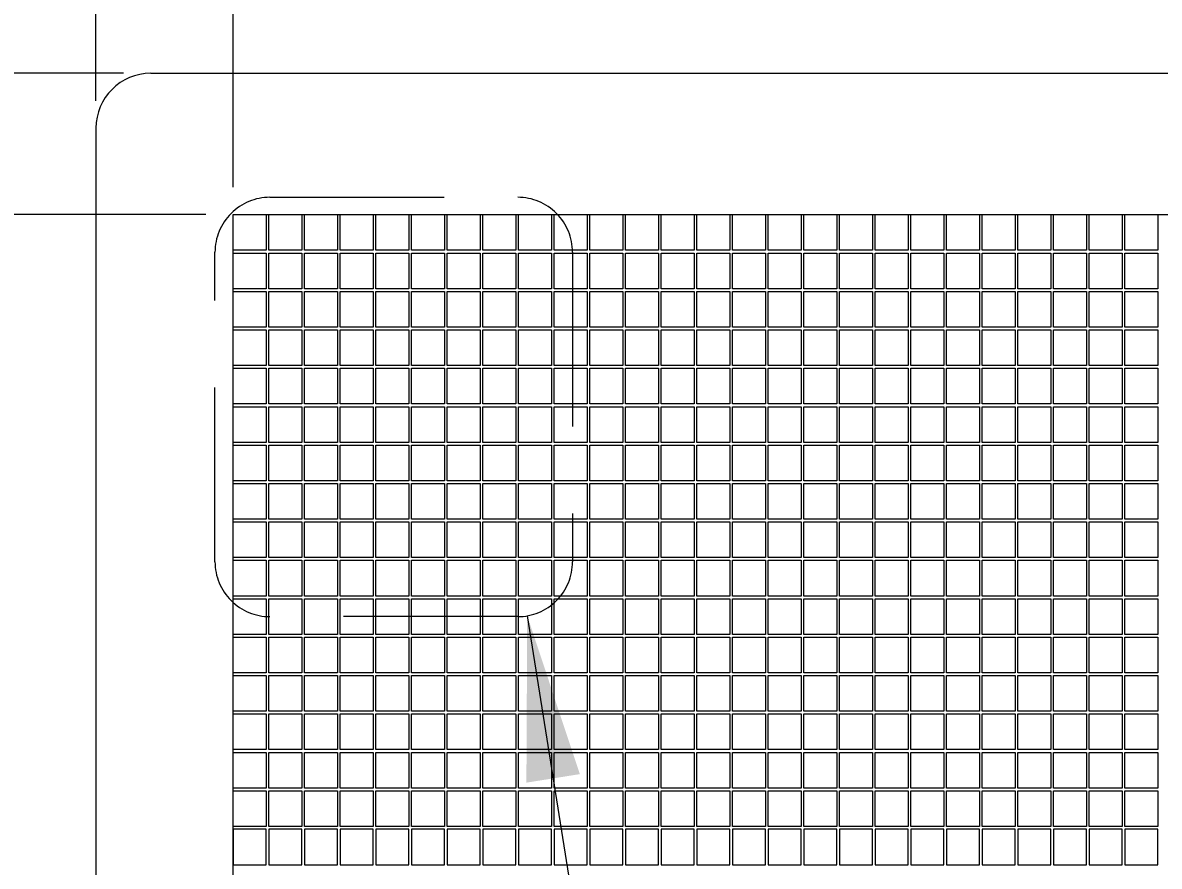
# Model space of a CAD drawing. Extents: x 365 to 1637, y -92 to 444.
# Drawn here: x 428.15 to 448.86, y 29.9 to 45.27 of the extents above; entities that cross this region are included whole.
import ezdxf

# ---------------------------------------------------------------- set-up
doc = ezdxf.new("R2010")
doc.units = 0
doc.linetypes.add('HIDDEN2', pattern=[4.7625, 3.175, -1.5875])
doc.layers.get('DEFPOINTS').update_dxf_attribs({"color": 252, "linetype": 'CONTINUOUS'})
for name, color, linetype, lineweight in [('-Dim_mm', 5, 'CONTINUOUS', 13), ('-Text', 7, 'CONTINUOUS', 9), ('AA Detail', 6, 'CONTINUOUS', 20), ('ACTIVE_AREA', 6, 'CONTINUOUS', 0), ('Detail Circle', 132, 'HIDDEN2', 20), ('VIEW_AREA', 44, 'CONTINUOUS', 20)]:
    doc.layers.add(name, color=color, linetype=linetype, lineweight=lineweight)
doc.styles.add('STYLE1', font='arial.ttf')
doc.dimstyles.new('LO_mm', dxfattribs={"dimtxt": 2.6666, "dimasz": 3, "dimexe": 0.5, "dimexo": 0.5, "dimgap": 0.5, "dimtad": 1, "dimzin": 4, "dimdsep": 46, "dimtxsty": 'STYLE1', "dimcen": -2.5, "dimclrd": 256, "dimclre": 256, "dimclrt": 256, "dimadec": 0, "dimazin": 0, "dimtp": 0.5, "dimtm": 0.5, "dimtfac": 1, "dimtmove": 0, "dimatfit": 1, "dimfxl": 0, "dimtolj": 1, "dimtzin": 0, "dimlwd": -1, "dimlwe": -1, "dimarcsym": 0})

# ---------------------------------------------------------------- blocks, each defined once
blk = doc.blocks.new('va')
at = {"layer": 'VIEW_AREA'}
for p, q in [((453.829, 176.903), (534.779, 176.903)), ((452.829, 175.903), (452.829, 150.403))]:
    blk.add_line(p, q, dxfattribs=at)
blk.add_arc((453.829, 175.903), 1, 90, 180, dxfattribs=at)
blk = doc.blocks.new('*D18')
at = {"layer": '-Dim_mm', "transparency": 16777216}
for p, q in [((431.483, 41.772), (407.292, 41.772)), ((407.792, 38.772), (407.792, 22.422)), ((431.483, 19.422), (407.292, 19.422))]:
    blk.add_line(p, q, dxfattribs=at)
for points in [[(407.292, 38.772), (408.292, 38.772), (407.792, 41.772)], [(407.292, 22.422), (408.292, 22.422), (407.792, 19.422)]]:
    blk.add_solid(points, dxfattribs=at)
at = {"layer": 'DEFPOINTS', "color": 0, "transparency": 16777216}
for p in [(431.983, 41.772), (407.792, 19.422), (431.983, 19.422)]:
    blk.add_point(p, dxfattribs=at)
at = {"layer": '-Dim_mm', "transparency": 16777216, "insert": (405.929, 30.597), "char_height": 2.6666, "attachment_point": 5, "rotation": 90, "style": 'STYLE1'}
blk.add_mtext('\\A1;22.35 AA', dxfattribs=at)
blk = doc.blocks.new('*D19')
at = {"layer": '-Dim_mm', "transparency": 16777216}
for p, q in [((429.983, 44.347), (400.625, 44.347)), ((401.125, 41.347), (401.125, 19.847)), ((429.983, 16.847), (400.625, 16.847))]:
    blk.add_line(p, q, dxfattribs=at)
for points in [[(400.625, 41.347), (401.625, 41.347), (401.125, 44.347)], [(400.625, 19.847), (401.625, 19.847), (401.125, 16.847)]]:
    blk.add_solid(points, dxfattribs=at)
at = {"layer": 'DEFPOINTS', "color": 0, "transparency": 16777216}
for p in [(430.483, 44.347), (401.125, 16.847), (430.483, 16.847)]:
    blk.add_point(p, dxfattribs=at)
at = {"layer": '-Dim_mm', "transparency": 16777216, "insert": (399.264, 30.597), "char_height": 2.6666, "attachment_point": 5, "rotation": 90, "style": 'STYLE1'}
blk.add_mtext('\\A1;27.5 VA', dxfattribs=at)
blk = doc.blocks.new('*D22')
at = {"layer": '-Dim_mm', "transparency": 16777216}
for p, q in [((431.983, 42.272), (431.983, 56.264)), ((509.933, 42.272), (509.933, 56.264)), ((506.933, 55.764), (434.983, 55.764))]:
    blk.add_line(p, q, dxfattribs=at)
for points in [[(434.983, 56.264), (434.983, 55.264), (431.983, 55.764)], [(506.933, 56.264), (506.933, 55.264), (509.933, 55.764)]]:
    blk.add_solid(points, dxfattribs=at)
at = {"layer": 'DEFPOINTS', "color": 0, "transparency": 16777216}
for p in [(431.983, 55.764), (431.983, 41.772), (509.933, 41.772)]:
    blk.add_point(p, dxfattribs=at)
at = {"layer": '-Dim_mm', "transparency": 16777216, "insert": (470.958, 57.625), "char_height": 2.6666, "attachment_point": 5, "style": 'STYLE1'}
blk.add_mtext('\\A1;77.95 Active Area', dxfattribs=at)
blk = doc.blocks.new('*D23')
at = {"layer": '-Dim_mm', "transparency": 16777216}
for p, q in [((429.483, 43.847), (429.483, 62.93)), ((512.433, 43.847), (512.433, 62.93)), ((509.433, 62.43), (432.483, 62.43))]:
    blk.add_line(p, q, dxfattribs=at)
for points in [[(432.483, 62.93), (432.483, 61.93), (429.483, 62.43)], [(509.433, 62.93), (509.433, 61.93), (512.433, 62.43)]]:
    blk.add_solid(points, dxfattribs=at)
at = {"layer": 'DEFPOINTS', "color": 0, "transparency": 16777216}
for p in [(429.483, 62.43), (429.483, 43.347), (512.433, 43.347)]:
    blk.add_point(p, dxfattribs=at)
at = {"layer": '-Dim_mm', "transparency": 16777216, "insert": (470.958, 64.661), "char_height": 2.6666, "attachment_point": 5, "style": 'STYLE1'}
blk.add_mtext('\\A1;83.0 Viewing Area', dxfattribs=at)

msp = doc.modelspace()

# ---------------------------------------------------------------- linework, layer by layer
at = {"layer": 'AA Detail'}
msp.add_lwpolyline([(431.983, 41.772), (509.933, 41.772), (509.933, 19.422), (431.983, 19.422)], close=True, dxfattribs=at)
at = {"layer": 'ACTIVE_AREA'}
for points in [[(432.583, 41.122), (431.983, 41.122), (431.983, 41.772), (432.583, 41.772)], [(433.233, 41.122), (432.633, 41.122), (432.633, 41.772), (433.233, 41.772)], [(433.883, 41.122), (433.283, 41.122), (433.283, 41.772), (433.883, 41.772)], [(434.533, 41.122), (433.933, 41.122), (433.933, 41.772), (434.533, 41.772)], [(435.183, 41.122), (434.583, 41.122), (434.583, 41.772), (435.183, 41.772)], [(435.833, 41.122), (435.233, 41.122), (435.233, 41.772), (435.833, 41.772)], [(436.483, 41.122), (435.883, 41.122), (435.883, 41.772), (436.483, 41.772)], [(437.133, 41.122), (436.533, 41.122), (436.533, 41.772), (437.133, 41.772)], [(437.783, 41.122), (437.183, 41.122), (437.183, 41.772), (437.783, 41.772)], [(438.433, 41.122), (437.833, 41.122), (437.833, 41.772), (438.433, 41.772)], [(439.083, 41.122), (438.483, 41.122), (438.483, 41.772), (439.083, 41.772)], [(439.733, 41.122), (439.133, 41.122), (439.133, 41.772), (439.733, 41.772)], [(440.383, 41.122), (439.783, 41.122), (439.783, 41.772), (440.383, 41.772)], [(441.033, 41.122), (440.433, 41.122), (440.433, 41.772), (441.033, 41.772)], [(441.683, 41.122), (441.083, 41.122), (441.083, 41.772), (441.683, 41.772)], [(442.333, 41.122), (441.733, 41.122), (441.733, 41.772), (442.333, 41.772)], [(442.983, 41.122), (442.383, 41.122), (442.383, 41.772), (442.983, 41.772)], [(443.633, 41.122), (443.033, 41.122), (443.033, 41.772), (443.633, 41.772)], [(444.283, 41.122), (443.683, 41.122), (443.683, 41.772), (444.283, 41.772)], [(444.933, 41.122), (444.333, 41.122), (444.333, 41.772), (444.933, 41.772)], [(445.583, 41.122), (444.983, 41.122), (444.983, 41.772), (445.583, 41.772)], [(446.233, 41.122), (445.633, 41.122), (445.633, 41.772), (446.233, 41.772)], [(446.883, 41.122), (446.283, 41.122), (446.283, 41.772), (446.883, 41.772)], [(447.533, 41.122), (446.933, 41.122), (446.933, 41.772), (447.533, 41.772)], [(448.183, 41.122), (447.583, 41.122), (447.583, 41.772), (448.183, 41.772)], [(448.833, 41.122), (448.233, 41.122), (448.233, 41.772), (448.833, 41.772)], [(432.583, 40.422), (431.983, 40.422), (431.983, 41.072), (432.583, 41.072)], [(433.233, 40.422), (432.633, 40.422), (432.633, 41.072), (433.233, 41.072)], [(433.883, 40.422), (433.283, 40.422), (433.283, 41.072), (433.883, 41.072)], [(434.533, 40.422), (433.933, 40.422), (433.933, 41.072), (434.533, 41.072)], [(435.183, 40.422), (434.583, 40.422), (434.583, 41.072), (435.183, 41.072)], [(435.833, 40.422), (435.233, 40.422), (435.233, 41.072), (435.833, 41.072)], [(436.483, 40.422), (435.883, 40.422), (435.883, 41.072), (436.483, 41.072)], [(437.133, 40.422), (436.533, 40.422), (436.533, 41.072), (437.133, 41.072)], [(437.783, 40.422), (437.183, 40.422), (437.183, 41.072), (437.783, 41.072)], [(438.433, 40.422), (437.833, 40.422), (437.833, 41.072), (438.433, 41.072)], [(439.083, 40.422), (438.483, 40.422), (438.483, 41.072), (439.083, 41.072)], [(439.733, 40.422), (439.133, 40.422), (439.133, 41.072), (439.733, 41.072)], [(440.383, 40.422), (439.783, 40.422), (439.783, 41.072), (440.383, 41.072)], [(441.033, 40.422), (440.433, 40.422), (440.433, 41.072), (441.033, 41.072)], [(441.683, 40.422), (441.083, 40.422), (441.083, 41.072), (441.683, 41.072)], [(442.333, 40.422), (441.733, 40.422), (441.733, 41.072), (442.333, 41.072)], [(442.983, 40.422), (442.383, 40.422), (442.383, 41.072), (442.983, 41.072)], [(443.633, 40.422), (443.033, 40.422), (443.033, 41.072), (443.633, 41.072)], [(444.283, 40.422), (443.683, 40.422), (443.683, 41.072), (444.283, 41.072)], [(444.933, 40.422), (444.333, 40.422), (444.333, 41.072), (444.933, 41.072)], [(445.583, 40.422), (444.983, 40.422), (444.983, 41.072), (445.583, 41.072)], [(446.233, 40.422), (445.633, 40.422), (445.633, 41.072), (446.233, 41.072)], [(446.883, 40.422), (446.283, 40.422), (446.283, 41.072), (446.883, 41.072)], [(447.533, 40.422), (446.933, 40.422), (446.933, 41.072), (447.533, 41.072)], [(448.183, 40.422), (447.583, 40.422), (447.583, 41.072), (448.183, 41.072)], [(448.833, 40.422), (448.233, 40.422), (448.233, 41.072), (448.833, 41.072)], [(432.583, 39.722), (431.983, 39.722), (431.983, 40.372), (432.583, 40.372)], [(433.233, 39.722), (432.633, 39.722), (432.633, 40.372), (433.233, 40.372)], [(433.883, 39.722), (433.283, 39.722), (433.283, 40.372), (433.883, 40.372)], [(434.533, 39.722), (433.933, 39.722), (433.933, 40.372), (434.533, 40.372)], [(435.183, 39.722), (434.583, 39.722), (434.583, 40.372), (435.183, 40.372)], [(435.833, 39.722), (435.233, 39.722), (435.233, 40.372), (435.833, 40.372)], [(436.483, 39.722), (435.883, 39.722), (435.883, 40.372), (436.483, 40.372)], [(437.133, 39.722), (436.533, 39.722), (436.533, 40.372), (437.133, 40.372)], [(437.783, 39.722), (437.183, 39.722), (437.183, 40.372), (437.783, 40.372)], [(438.433, 39.722), (437.833, 39.722), (437.833, 40.372), (438.433, 40.372)], [(439.083, 39.722), (438.483, 39.722), (438.483, 40.372), (439.083, 40.372)], [(439.733, 39.722), (439.133, 39.722), (439.133, 40.372), (439.733, 40.372)], [(440.383, 39.722), (439.783, 39.722), (439.783, 40.372), (440.383, 40.372)], [(441.033, 39.722), (440.433, 39.722), (440.433, 40.372), (441.033, 40.372)], [(441.683, 39.722), (441.083, 39.722), (441.083, 40.372), (441.683, 40.372)], [(442.333, 39.722), (441.733, 39.722), (441.733, 40.372), (442.333, 40.372)], [(442.983, 39.722), (442.383, 39.722), (442.383, 40.372), (442.983, 40.372)], [(443.633, 39.722), (443.033, 39.722), (443.033, 40.372), (443.633, 40.372)], [(444.283, 39.722), (443.683, 39.722), (443.683, 40.372), (444.283, 40.372)], [(444.933, 39.722), (444.333, 39.722), (444.333, 40.372), (444.933, 40.372)], [(445.583, 39.722), (444.983, 39.722), (444.983, 40.372), (445.583, 40.372)], [(446.233, 39.722), (445.633, 39.722), (445.633, 40.372), (446.233, 40.372)], [(446.883, 39.722), (446.283, 39.722), (446.283, 40.372), (446.883, 40.372)], [(447.533, 39.722), (446.933, 39.722), (446.933, 40.372), (447.533, 40.372)], [(448.183, 39.722), (447.583, 39.722), (447.583, 40.372), (448.183, 40.372)], [(448.833, 39.722), (448.233, 39.722), (448.233, 40.372), (448.833, 40.372)], [(432.583, 39.022), (431.983, 39.022), (431.983, 39.672), (432.583, 39.672)], [(433.233, 39.022), (432.633, 39.022), (432.633, 39.672), (433.233, 39.672)], [(433.883, 39.022), (433.283, 39.022), (433.283, 39.672), (433.883, 39.672)], [(434.533, 39.022), (433.933, 39.022), (433.933, 39.672), (434.533, 39.672)], [(435.183, 39.022), (434.583, 39.022), (434.583, 39.672), (435.183, 39.672)], [(435.833, 39.022), (435.233, 39.022), (435.233, 39.672), (435.833, 39.672)], [(436.483, 39.022), (435.883, 39.022), (435.883, 39.672), (436.483, 39.672)], [(437.133, 39.022), (436.533, 39.022), (436.533, 39.672), (437.133, 39.672)], [(437.783, 39.022), (437.183, 39.022), (437.183, 39.672), (437.783, 39.672)], [(438.433, 39.022), (437.833, 39.022), (437.833, 39.672), (438.433, 39.672)], [(439.083, 39.022), (438.483, 39.022), (438.483, 39.672), (439.083, 39.672)], [(439.733, 39.022), (439.133, 39.022), (439.133, 39.672), (439.733, 39.672)], [(440.383, 39.022), (439.783, 39.022), (439.783, 39.672), (440.383, 39.672)], [(441.033, 39.022), (440.433, 39.022), (440.433, 39.672), (441.033, 39.672)], [(441.683, 39.022), (441.083, 39.022), (441.083, 39.672), (441.683, 39.672)], [(442.333, 39.022), (441.733, 39.022), (441.733, 39.672), (442.333, 39.672)], [(442.983, 39.022), (442.383, 39.022), (442.383, 39.672), (442.983, 39.672)], [(443.633, 39.022), (443.033, 39.022), (443.033, 39.672), (443.633, 39.672)], [(444.283, 39.022), (443.683, 39.022), (443.683, 39.672), (444.283, 39.672)], [(444.933, 39.022), (444.333, 39.022), (444.333, 39.672), (444.933, 39.672)], [(445.583, 39.022), (444.983, 39.022), (444.983, 39.672), (445.583, 39.672)], [(446.233, 39.022), (445.633, 39.022), (445.633, 39.672), (446.233, 39.672)], [(446.883, 39.022), (446.283, 39.022), (446.283, 39.672), (446.883, 39.672)], [(447.533, 39.022), (446.933, 39.022), (446.933, 39.672), (447.533, 39.672)], [(448.183, 39.022), (447.583, 39.022), (447.583, 39.672), (448.183, 39.672)], [(448.833, 39.022), (448.233, 39.022), (448.233, 39.672), (448.833, 39.672)], [(432.583, 38.322), (431.983, 38.322), (431.983, 38.972), (432.583, 38.972)], [(433.233, 38.322), (432.633, 38.322), (432.633, 38.972), (433.233, 38.972)], [(433.883, 38.322), (433.283, 38.322), (433.283, 38.972), (433.883, 38.972)], [(434.533, 38.322), (433.933, 38.322), (433.933, 38.972), (434.533, 38.972)], [(435.183, 38.322), (434.583, 38.322), (434.583, 38.972), (435.183, 38.972)], [(435.833, 38.322), (435.233, 38.322), (435.233, 38.972), (435.833, 38.972)], [(436.483, 38.322), (435.883, 38.322), (435.883, 38.972), (436.483, 38.972)], [(437.133, 38.322), (436.533, 38.322), (436.533, 38.972), (437.133, 38.972)], [(437.783, 38.322), (437.183, 38.322), (437.183, 38.972), (437.783, 38.972)], [(438.433, 38.322), (437.833, 38.322), (437.833, 38.972), (438.433, 38.972)], [(439.083, 38.322), (438.483, 38.322), (438.483, 38.972), (439.083, 38.972)], [(439.733, 38.322), (439.133, 38.322), (439.133, 38.972), (439.733, 38.972)], [(440.383, 38.322), (439.783, 38.322), (439.783, 38.972), (440.383, 38.972)], [(441.033, 38.322), (440.433, 38.322), (440.433, 38.972), (441.033, 38.972)], [(441.683, 38.322), (441.083, 38.322), (441.083, 38.972), (441.683, 38.972)], [(442.333, 38.322), (441.733, 38.322), (441.733, 38.972), (442.333, 38.972)], [(442.983, 38.322), (442.383, 38.322), (442.383, 38.972), (442.983, 38.972)], [(443.633, 38.322), (443.033, 38.322), (443.033, 38.972), (443.633, 38.972)], [(444.283, 38.322), (443.683, 38.322), (443.683, 38.972), (444.283, 38.972)], [(444.933, 38.322), (444.333, 38.322), (444.333, 38.972), (444.933, 38.972)], [(445.583, 38.322), (444.983, 38.322), (444.983, 38.972), (445.583, 38.972)], [(446.233, 38.322), (445.633, 38.322), (445.633, 38.972), (446.233, 38.972)], [(446.883, 38.322), (446.283, 38.322), (446.283, 38.972), (446.883, 38.972)], [(447.533, 38.322), (446.933, 38.322), (446.933, 38.972), (447.533, 38.972)], [(448.183, 38.322), (447.583, 38.322), (447.583, 38.972), (448.183, 38.972)], [(448.833, 38.322), (448.233, 38.322), (448.233, 38.972), (448.833, 38.972)], [(432.583, 37.622), (431.983, 37.622), (431.983, 38.272), (432.583, 38.272)], [(433.233, 37.622), (432.633, 37.622), (432.633, 38.272), (433.233, 38.272)], [(433.883, 37.622), (433.283, 37.622), (433.283, 38.272), (433.883, 38.272)], [(434.533, 37.622), (433.933, 37.622), (433.933, 38.272), (434.533, 38.272)], [(435.183, 37.622), (434.583, 37.622), (434.583, 38.272), (435.183, 38.272)], [(435.833, 37.622), (435.233, 37.622), (435.233, 38.272), (435.833, 38.272)], [(436.483, 37.622), (435.883, 37.622), (435.883, 38.272), (436.483, 38.272)], [(437.133, 37.622), (436.533, 37.622), (436.533, 38.272), (437.133, 38.272)], [(437.783, 37.622), (437.183, 37.622), (437.183, 38.272), (437.783, 38.272)], [(438.433, 37.622), (437.833, 37.622), (437.833, 38.272), (438.433, 38.272)], [(439.083, 37.622), (438.483, 37.622), (438.483, 38.272), (439.083, 38.272)], [(439.733, 37.622), (439.133, 37.622), (439.133, 38.272), (439.733, 38.272)], [(440.383, 37.622), (439.783, 37.622), (439.783, 38.272), (440.383, 38.272)], [(441.033, 37.622), (440.433, 37.622), (440.433, 38.272), (441.033, 38.272)], [(441.683, 37.622), (441.083, 37.622), (441.083, 38.272), (441.683, 38.272)], [(442.333, 37.622), (441.733, 37.622), (441.733, 38.272), (442.333, 38.272)], [(442.983, 37.622), (442.383, 37.622), (442.383, 38.272), (442.983, 38.272)], [(443.633, 37.622), (443.033, 37.622), (443.033, 38.272), (443.633, 38.272)], [(444.283, 37.622), (443.683, 37.622), (443.683, 38.272), (444.283, 38.272)], [(444.933, 37.622), (444.333, 37.622), (444.333, 38.272), (444.933, 38.272)], [(445.583, 37.622), (444.983, 37.622), (444.983, 38.272), (445.583, 38.272)], [(446.233, 37.622), (445.633, 37.622), (445.633, 38.272), (446.233, 38.272)], [(446.883, 37.622), (446.283, 37.622), (446.283, 38.272), (446.883, 38.272)], [(447.533, 37.622), (446.933, 37.622), (446.933, 38.272), (447.533, 38.272)], [(448.183, 37.622), (447.583, 37.622), (447.583, 38.272), (448.183, 38.272)], [(448.833, 37.622), (448.233, 37.622), (448.233, 38.272), (448.833, 38.272)], [(432.583, 36.922), (431.983, 36.922), (431.983, 37.572), (432.583, 37.572)], [(433.233, 36.922), (432.633, 36.922), (432.633, 37.572), (433.233, 37.572)], [(433.883, 36.922), (433.283, 36.922), (433.283, 37.572), (433.883, 37.572)], [(434.533, 36.922), (433.933, 36.922), (433.933, 37.572), (434.533, 37.572)], [(435.183, 36.922), (434.583, 36.922), (434.583, 37.572), (435.183, 37.572)], [(435.833, 36.922), (435.233, 36.922), (435.233, 37.572), (435.833, 37.572)], [(436.483, 36.922), (435.883, 36.922), (435.883, 37.572), (436.483, 37.572)], [(437.133, 36.922), (436.533, 36.922), (436.533, 37.572), (437.133, 37.572)], [(437.783, 36.922), (437.183, 36.922), (437.183, 37.572), (437.783, 37.572)], [(438.433, 36.922), (437.833, 36.922), (437.833, 37.572), (438.433, 37.572)], [(439.083, 36.922), (438.483, 36.922), (438.483, 37.572), (439.083, 37.572)], [(439.733, 36.922), (439.133, 36.922), (439.133, 37.572), (439.733, 37.572)], [(440.383, 36.922), (439.783, 36.922), (439.783, 37.572), (440.383, 37.572)], [(441.033, 36.922), (440.433, 36.922), (440.433, 37.572), (441.033, 37.572)], [(441.683, 36.922), (441.083, 36.922), (441.083, 37.572), (441.683, 37.572)], [(442.333, 36.922), (441.733, 36.922), (441.733, 37.572), (442.333, 37.572)], [(442.983, 36.922), (442.383, 36.922), (442.383, 37.572), (442.983, 37.572)], [(443.633, 36.922), (443.033, 36.922), (443.033, 37.572), (443.633, 37.572)], [(444.283, 36.922), (443.683, 36.922), (443.683, 37.572), (444.283, 37.572)], [(444.933, 36.922), (444.333, 36.922), (444.333, 37.572), (444.933, 37.572)], [(445.583, 36.922), (444.983, 36.922), (444.983, 37.572), (445.583, 37.572)], [(446.233, 36.922), (445.633, 36.922), (445.633, 37.572), (446.233, 37.572)], [(446.883, 36.922), (446.283, 36.922), (446.283, 37.572), (446.883, 37.572)], [(447.533, 36.922), (446.933, 36.922), (446.933, 37.572), (447.533, 37.572)], [(448.183, 36.922), (447.583, 36.922), (447.583, 37.572), (448.183, 37.572)], [(448.833, 36.922), (448.233, 36.922), (448.233, 37.572), (448.833, 37.572)], [(432.583, 36.222), (431.983, 36.222), (431.983, 36.872), (432.583, 36.872)], [(433.233, 36.222), (432.633, 36.222), (432.633, 36.872), (433.233, 36.872)], [(433.883, 36.222), (433.283, 36.222), (433.283, 36.872), (433.883, 36.872)], [(434.533, 36.222), (433.933, 36.222), (433.933, 36.872), (434.533, 36.872)], [(435.183, 36.222), (434.583, 36.222), (434.583, 36.872), (435.183, 36.872)], [(435.833, 36.222), (435.233, 36.222), (435.233, 36.872), (435.833, 36.872)], [(436.483, 36.222), (435.883, 36.222), (435.883, 36.872), (436.483, 36.872)], [(437.133, 36.222), (436.533, 36.222), (436.533, 36.872), (437.133, 36.872)], [(437.783, 36.222), (437.183, 36.222), (437.183, 36.872), (437.783, 36.872)], [(438.433, 36.222), (437.833, 36.222), (437.833, 36.872), (438.433, 36.872)], [(439.083, 36.222), (438.483, 36.222), (438.483, 36.872), (439.083, 36.872)], [(439.733, 36.222), (439.133, 36.222), (439.133, 36.872), (439.733, 36.872)], [(440.383, 36.222), (439.783, 36.222), (439.783, 36.872), (440.383, 36.872)], [(441.033, 36.222), (440.433, 36.222), (440.433, 36.872), (441.033, 36.872)], [(441.683, 36.222), (441.083, 36.222), (441.083, 36.872), (441.683, 36.872)], [(442.333, 36.222), (441.733, 36.222), (441.733, 36.872), (442.333, 36.872)], [(442.983, 36.222), (442.383, 36.222), (442.383, 36.872), (442.983, 36.872)], [(443.633, 36.222), (443.033, 36.222), (443.033, 36.872), (443.633, 36.872)], [(444.283, 36.222), (443.683, 36.222), (443.683, 36.872), (444.283, 36.872)], [(444.933, 36.222), (444.333, 36.222), (444.333, 36.872), (444.933, 36.872)], [(445.583, 36.222), (444.983, 36.222), (444.983, 36.872), (445.583, 36.872)], [(446.233, 36.222), (445.633, 36.222), (445.633, 36.872), (446.233, 36.872)], [(446.883, 36.222), (446.283, 36.222), (446.283, 36.872), (446.883, 36.872)], [(447.533, 36.222), (446.933, 36.222), (446.933, 36.872), (447.533, 36.872)], [(448.183, 36.222), (447.583, 36.222), (447.583, 36.872), (448.183, 36.872)], [(448.833, 36.222), (448.233, 36.222), (448.233, 36.872), (448.833, 36.872)], [(432.583, 35.522), (431.983, 35.522), (431.983, 36.172), (432.583, 36.172)], [(433.233, 35.522), (432.633, 35.522), (432.633, 36.172), (433.233, 36.172)], [(433.883, 35.522), (433.283, 35.522), (433.283, 36.172), (433.883, 36.172)], [(434.533, 35.522), (433.933, 35.522), (433.933, 36.172), (434.533, 36.172)], [(435.183, 35.522), (434.583, 35.522), (434.583, 36.172), (435.183, 36.172)], [(435.833, 35.522), (435.233, 35.522), (435.233, 36.172), (435.833, 36.172)], [(436.483, 35.522), (435.883, 35.522), (435.883, 36.172), (436.483, 36.172)], [(437.133, 35.522), (436.533, 35.522), (436.533, 36.172), (437.133, 36.172)], [(437.783, 35.522), (437.183, 35.522), (437.183, 36.172), (437.783, 36.172)], [(438.433, 35.522), (437.833, 35.522), (437.833, 36.172), (438.433, 36.172)], [(439.083, 35.522), (438.483, 35.522), (438.483, 36.172), (439.083, 36.172)], [(439.733, 35.522), (439.133, 35.522), (439.133, 36.172), (439.733, 36.172)], [(440.383, 35.522), (439.783, 35.522), (439.783, 36.172), (440.383, 36.172)], [(441.033, 35.522), (440.433, 35.522), (440.433, 36.172), (441.033, 36.172)], [(441.683, 35.522), (441.083, 35.522), (441.083, 36.172), (441.683, 36.172)], [(442.333, 35.522), (441.733, 35.522), (441.733, 36.172), (442.333, 36.172)], [(442.983, 35.522), (442.383, 35.522), (442.383, 36.172), (442.983, 36.172)], [(443.633, 35.522), (443.033, 35.522), (443.033, 36.172), (443.633, 36.172)], [(444.283, 35.522), (443.683, 35.522), (443.683, 36.172), (444.283, 36.172)], [(444.933, 35.522), (444.333, 35.522), (444.333, 36.172), (444.933, 36.172)], [(445.583, 35.522), (444.983, 35.522), (444.983, 36.172), (445.583, 36.172)], [(446.233, 35.522), (445.633, 35.522), (445.633, 36.172), (446.233, 36.172)], [(446.883, 35.522), (446.283, 35.522), (446.283, 36.172), (446.883, 36.172)], [(447.533, 35.522), (446.933, 35.522), (446.933, 36.172), (447.533, 36.172)], [(448.183, 35.522), (447.583, 35.522), (447.583, 36.172), (448.183, 36.172)], [(448.833, 35.522), (448.233, 35.522), (448.233, 36.172), (448.833, 36.172)], [(432.583, 34.822), (431.983, 34.822), (431.983, 35.472), (432.583, 35.472)], [(433.233, 34.822), (432.633, 34.822), (432.633, 35.472), (433.233, 35.472)], [(433.883, 34.822), (433.283, 34.822), (433.283, 35.472), (433.883, 35.472)], [(434.533, 34.822), (433.933, 34.822), (433.933, 35.472), (434.533, 35.472)], [(435.183, 34.822), (434.583, 34.822), (434.583, 35.472), (435.183, 35.472)], [(435.833, 34.822), (435.233, 34.822), (435.233, 35.472), (435.833, 35.472)], [(436.483, 34.822), (435.883, 34.822), (435.883, 35.472), (436.483, 35.472)], [(437.133, 34.822), (436.533, 34.822), (436.533, 35.472), (437.133, 35.472)], [(437.783, 34.822), (437.183, 34.822), (437.183, 35.472), (437.783, 35.472)], [(438.433, 34.822), (437.833, 34.822), (437.833, 35.472), (438.433, 35.472)], [(439.083, 34.822), (438.483, 34.822), (438.483, 35.472), (439.083, 35.472)], [(439.733, 34.822), (439.133, 34.822), (439.133, 35.472), (439.733, 35.472)], [(440.383, 34.822), (439.783, 34.822), (439.783, 35.472), (440.383, 35.472)], [(441.033, 34.822), (440.433, 34.822), (440.433, 35.472), (441.033, 35.472)], [(441.683, 34.822), (441.083, 34.822), (441.083, 35.472), (441.683, 35.472)], [(442.333, 34.822), (441.733, 34.822), (441.733, 35.472), (442.333, 35.472)], [(442.983, 34.822), (442.383, 34.822), (442.383, 35.472), (442.983, 35.472)], [(443.633, 34.822), (443.033, 34.822), (443.033, 35.472), (443.633, 35.472)], [(444.283, 34.822), (443.683, 34.822), (443.683, 35.472), (444.283, 35.472)], [(444.933, 34.822), (444.333, 34.822), (444.333, 35.472), (444.933, 35.472)], [(445.583, 34.822), (444.983, 34.822), (444.983, 35.472), (445.583, 35.472)], [(446.233, 34.822), (445.633, 34.822), (445.633, 35.472), (446.233, 35.472)], [(446.883, 34.822), (446.283, 34.822), (446.283, 35.472), (446.883, 35.472)], [(447.533, 34.822), (446.933, 34.822), (446.933, 35.472), (447.533, 35.472)], [(448.183, 34.822), (447.583, 34.822), (447.583, 35.472), (448.183, 35.472)], [(448.833, 34.822), (448.233, 34.822), (448.233, 35.472), (448.833, 35.472)], [(432.583, 34.122), (431.983, 34.122), (431.983, 34.772), (432.583, 34.772)], [(433.233, 34.122), (432.633, 34.122), (432.633, 34.772), (433.233, 34.772)], [(433.883, 34.122), (433.283, 34.122), (433.283, 34.772), (433.883, 34.772)], [(434.533, 34.122), (433.933, 34.122), (433.933, 34.772), (434.533, 34.772)], [(435.183, 34.122), (434.583, 34.122), (434.583, 34.772), (435.183, 34.772)], [(435.833, 34.122), (435.233, 34.122), (435.233, 34.772), (435.833, 34.772)], [(436.483, 34.122), (435.883, 34.122), (435.883, 34.772), (436.483, 34.772)], [(437.133, 34.122), (436.533, 34.122), (436.533, 34.772), (437.133, 34.772)], [(437.783, 34.122), (437.183, 34.122), (437.183, 34.772), (437.783, 34.772)], [(438.433, 34.122), (437.833, 34.122), (437.833, 34.772), (438.433, 34.772)], [(439.083, 34.122), (438.483, 34.122), (438.483, 34.772), (439.083, 34.772)], [(439.733, 34.122), (439.133, 34.122), (439.133, 34.772), (439.733, 34.772)], [(440.383, 34.122), (439.783, 34.122), (439.783, 34.772), (440.383, 34.772)], [(441.033, 34.122), (440.433, 34.122), (440.433, 34.772), (441.033, 34.772)], [(441.683, 34.122), (441.083, 34.122), (441.083, 34.772), (441.683, 34.772)], [(442.333, 34.122), (441.733, 34.122), (441.733, 34.772), (442.333, 34.772)], [(442.983, 34.122), (442.383, 34.122), (442.383, 34.772), (442.983, 34.772)], [(443.633, 34.122), (443.033, 34.122), (443.033, 34.772), (443.633, 34.772)], [(444.283, 34.122), (443.683, 34.122), (443.683, 34.772), (444.283, 34.772)], [(444.933, 34.122), (444.333, 34.122), (444.333, 34.772), (444.933, 34.772)], [(445.583, 34.122), (444.983, 34.122), (444.983, 34.772), (445.583, 34.772)], [(446.233, 34.122), (445.633, 34.122), (445.633, 34.772), (446.233, 34.772)], [(446.883, 34.122), (446.283, 34.122), (446.283, 34.772), (446.883, 34.772)], [(447.533, 34.122), (446.933, 34.122), (446.933, 34.772), (447.533, 34.772)], [(448.183, 34.122), (447.583, 34.122), (447.583, 34.772), (448.183, 34.772)], [(448.833, 34.122), (448.233, 34.122), (448.233, 34.772), (448.833, 34.772)], [(432.583, 33.422), (431.983, 33.422), (431.983, 34.072), (432.583, 34.072)], [(433.233, 33.422), (432.633, 33.422), (432.633, 34.072), (433.233, 34.072)], [(433.883, 33.422), (433.283, 33.422), (433.283, 34.072), (433.883, 34.072)], [(434.533, 33.422), (433.933, 33.422), (433.933, 34.072), (434.533, 34.072)], [(435.183, 33.422), (434.583, 33.422), (434.583, 34.072), (435.183, 34.072)], [(435.833, 33.422), (435.233, 33.422), (435.233, 34.072), (435.833, 34.072)], [(436.483, 33.422), (435.883, 33.422), (435.883, 34.072), (436.483, 34.072)], [(437.133, 33.422), (436.533, 33.422), (436.533, 34.072), (437.133, 34.072)], [(437.783, 33.422), (437.183, 33.422), (437.183, 34.072), (437.783, 34.072)], [(438.433, 33.422), (437.833, 33.422), (437.833, 34.072), (438.433, 34.072)], [(439.083, 33.422), (438.483, 33.422), (438.483, 34.072), (439.083, 34.072)], [(439.733, 33.422), (439.133, 33.422), (439.133, 34.072), (439.733, 34.072)], [(440.383, 33.422), (439.783, 33.422), (439.783, 34.072), (440.383, 34.072)], [(441.033, 33.422), (440.433, 33.422), (440.433, 34.072), (441.033, 34.072)], [(441.683, 33.422), (441.083, 33.422), (441.083, 34.072), (441.683, 34.072)], [(442.333, 33.422), (441.733, 33.422), (441.733, 34.072), (442.333, 34.072)], [(442.983, 33.422), (442.383, 33.422), (442.383, 34.072), (442.983, 34.072)], [(443.633, 33.422), (443.033, 33.422), (443.033, 34.072), (443.633, 34.072)], [(444.283, 33.422), (443.683, 33.422), (443.683, 34.072), (444.283, 34.072)], [(444.933, 33.422), (444.333, 33.422), (444.333, 34.072), (444.933, 34.072)], [(445.583, 33.422), (444.983, 33.422), (444.983, 34.072), (445.583, 34.072)], [(446.233, 33.422), (445.633, 33.422), (445.633, 34.072), (446.233, 34.072)], [(446.883, 33.422), (446.283, 33.422), (446.283, 34.072), (446.883, 34.072)], [(447.533, 33.422), (446.933, 33.422), (446.933, 34.072), (447.533, 34.072)], [(448.183, 33.422), (447.583, 33.422), (447.583, 34.072), (448.183, 34.072)], [(448.833, 33.422), (448.233, 33.422), (448.233, 34.072), (448.833, 34.072)], [(432.583, 32.722), (431.983, 32.722), (431.983, 33.372), (432.583, 33.372)], [(433.233, 32.722), (432.633, 32.722), (432.633, 33.372), (433.233, 33.372)], [(433.883, 32.722), (433.283, 32.722), (433.283, 33.372), (433.883, 33.372)], [(434.533, 32.722), (433.933, 32.722), (433.933, 33.372), (434.533, 33.372)], [(435.183, 32.722), (434.583, 32.722), (434.583, 33.372), (435.183, 33.372)], [(435.833, 32.722), (435.233, 32.722), (435.233, 33.372), (435.833, 33.372)], [(436.483, 32.722), (435.883, 32.722), (435.883, 33.372), (436.483, 33.372)], [(437.133, 32.722), (436.533, 32.722), (436.533, 33.372), (437.133, 33.372)], [(437.783, 32.722), (437.183, 32.722), (437.183, 33.372), (437.783, 33.372)], [(438.433, 32.722), (437.833, 32.722), (437.833, 33.372), (438.433, 33.372)], [(439.083, 32.722), (438.483, 32.722), (438.483, 33.372), (439.083, 33.372)], [(439.733, 32.722), (439.133, 32.722), (439.133, 33.372), (439.733, 33.372)], [(440.383, 32.722), (439.783, 32.722), (439.783, 33.372), (440.383, 33.372)], [(441.033, 32.722), (440.433, 32.722), (440.433, 33.372), (441.033, 33.372)], [(441.683, 32.722), (441.083, 32.722), (441.083, 33.372), (441.683, 33.372)], [(442.333, 32.722), (441.733, 32.722), (441.733, 33.372), (442.333, 33.372)], [(442.983, 32.722), (442.383, 32.722), (442.383, 33.372), (442.983, 33.372)], [(443.633, 32.722), (443.033, 32.722), (443.033, 33.372), (443.633, 33.372)], [(444.283, 32.722), (443.683, 32.722), (443.683, 33.372), (444.283, 33.372)], [(444.933, 32.722), (444.333, 32.722), (444.333, 33.372), (444.933, 33.372)], [(445.583, 32.722), (444.983, 32.722), (444.983, 33.372), (445.583, 33.372)], [(446.233, 32.722), (445.633, 32.722), (445.633, 33.372), (446.233, 33.372)], [(446.883, 32.722), (446.283, 32.722), (446.283, 33.372), (446.883, 33.372)], [(447.533, 32.722), (446.933, 32.722), (446.933, 33.372), (447.533, 33.372)], [(448.183, 32.722), (447.583, 32.722), (447.583, 33.372), (448.183, 33.372)], [(448.833, 32.722), (448.233, 32.722), (448.233, 33.372), (448.833, 33.372)], [(432.583, 32.022), (431.983, 32.022), (431.983, 32.672), (432.583, 32.672)], [(433.233, 32.022), (432.633, 32.022), (432.633, 32.672), (433.233, 32.672)], [(433.883, 32.022), (433.283, 32.022), (433.283, 32.672), (433.883, 32.672)], [(434.533, 32.022), (433.933, 32.022), (433.933, 32.672), (434.533, 32.672)], [(435.183, 32.022), (434.583, 32.022), (434.583, 32.672), (435.183, 32.672)], [(435.833, 32.022), (435.233, 32.022), (435.233, 32.672), (435.833, 32.672)], [(436.483, 32.022), (435.883, 32.022), (435.883, 32.672), (436.483, 32.672)], [(437.133, 32.022), (436.533, 32.022), (436.533, 32.672), (437.133, 32.672)], [(437.783, 32.022), (437.183, 32.022), (437.183, 32.672), (437.783, 32.672)], [(438.433, 32.022), (437.833, 32.022), (437.833, 32.672), (438.433, 32.672)], [(439.083, 32.022), (438.483, 32.022), (438.483, 32.672), (439.083, 32.672)], [(439.733, 32.022), (439.133, 32.022), (439.133, 32.672), (439.733, 32.672)], [(440.383, 32.022), (439.783, 32.022), (439.783, 32.672), (440.383, 32.672)], [(441.033, 32.022), (440.433, 32.022), (440.433, 32.672), (441.033, 32.672)], [(441.683, 32.022), (441.083, 32.022), (441.083, 32.672), (441.683, 32.672)], [(442.333, 32.022), (441.733, 32.022), (441.733, 32.672), (442.333, 32.672)], [(442.983, 32.022), (442.383, 32.022), (442.383, 32.672), (442.983, 32.672)], [(443.633, 32.022), (443.033, 32.022), (443.033, 32.672), (443.633, 32.672)], [(444.283, 32.022), (443.683, 32.022), (443.683, 32.672), (444.283, 32.672)], [(444.933, 32.022), (444.333, 32.022), (444.333, 32.672), (444.933, 32.672)], [(445.583, 32.022), (444.983, 32.022), (444.983, 32.672), (445.583, 32.672)], [(446.233, 32.022), (445.633, 32.022), (445.633, 32.672), (446.233, 32.672)], [(446.883, 32.022), (446.283, 32.022), (446.283, 32.672), (446.883, 32.672)], [(447.533, 32.022), (446.933, 32.022), (446.933, 32.672), (447.533, 32.672)], [(448.183, 32.022), (447.583, 32.022), (447.583, 32.672), (448.183, 32.672)], [(448.833, 32.022), (448.233, 32.022), (448.233, 32.672), (448.833, 32.672)], [(432.583, 31.322), (431.983, 31.322), (431.983, 31.972), (432.583, 31.972)], [(433.233, 31.322), (432.633, 31.322), (432.633, 31.972), (433.233, 31.972)], [(433.883, 31.322), (433.283, 31.322), (433.283, 31.972), (433.883, 31.972)], [(434.533, 31.322), (433.933, 31.322), (433.933, 31.972), (434.533, 31.972)], [(435.183, 31.322), (434.583, 31.322), (434.583, 31.972), (435.183, 31.972)], [(435.833, 31.322), (435.233, 31.322), (435.233, 31.972), (435.833, 31.972)], [(436.483, 31.322), (435.883, 31.322), (435.883, 31.972), (436.483, 31.972)], [(437.133, 31.322), (436.533, 31.322), (436.533, 31.972), (437.133, 31.972)], [(437.783, 31.322), (437.183, 31.322), (437.183, 31.972), (437.783, 31.972)], [(438.433, 31.322), (437.833, 31.322), (437.833, 31.972), (438.433, 31.972)], [(439.083, 31.322), (438.483, 31.322), (438.483, 31.972), (439.083, 31.972)], [(439.733, 31.322), (439.133, 31.322), (439.133, 31.972), (439.733, 31.972)], [(440.383, 31.322), (439.783, 31.322), (439.783, 31.972), (440.383, 31.972)], [(441.033, 31.322), (440.433, 31.322), (440.433, 31.972), (441.033, 31.972)], [(441.683, 31.322), (441.083, 31.322), (441.083, 31.972), (441.683, 31.972)], [(442.333, 31.322), (441.733, 31.322), (441.733, 31.972), (442.333, 31.972)], [(442.983, 31.322), (442.383, 31.322), (442.383, 31.972), (442.983, 31.972)], [(443.633, 31.322), (443.033, 31.322), (443.033, 31.972), (443.633, 31.972)], [(444.283, 31.322), (443.683, 31.322), (443.683, 31.972), (444.283, 31.972)], [(444.933, 31.322), (444.333, 31.322), (444.333, 31.972), (444.933, 31.972)], [(445.583, 31.322), (444.983, 31.322), (444.983, 31.972), (445.583, 31.972)], [(446.233, 31.322), (445.633, 31.322), (445.633, 31.972), (446.233, 31.972)], [(446.883, 31.322), (446.283, 31.322), (446.283, 31.972), (446.883, 31.972)], [(447.533, 31.322), (446.933, 31.322), (446.933, 31.972), (447.533, 31.972)], [(448.183, 31.322), (447.583, 31.322), (447.583, 31.972), (448.183, 31.972)], [(448.833, 31.322), (448.233, 31.322), (448.233, 31.972), (448.833, 31.972)], [(432.583, 30.622), (431.983, 30.622), (431.983, 31.272), (432.583, 31.272)], [(433.233, 30.622), (432.633, 30.622), (432.633, 31.272), (433.233, 31.272)], [(433.883, 30.622), (433.283, 30.622), (433.283, 31.272), (433.883, 31.272)], [(434.533, 30.622), (433.933, 30.622), (433.933, 31.272), (434.533, 31.272)], [(435.183, 30.622), (434.583, 30.622), (434.583, 31.272), (435.183, 31.272)], [(435.833, 30.622), (435.233, 30.622), (435.233, 31.272), (435.833, 31.272)], [(436.483, 30.622), (435.883, 30.622), (435.883, 31.272), (436.483, 31.272)], [(437.133, 30.622), (436.533, 30.622), (436.533, 31.272), (437.133, 31.272)], [(437.783, 30.622), (437.183, 30.622), (437.183, 31.272), (437.783, 31.272)], [(438.433, 30.622), (437.833, 30.622), (437.833, 31.272), (438.433, 31.272)], [(439.083, 30.622), (438.483, 30.622), (438.483, 31.272), (439.083, 31.272)], [(439.733, 30.622), (439.133, 30.622), (439.133, 31.272), (439.733, 31.272)], [(440.383, 30.622), (439.783, 30.622), (439.783, 31.272), (440.383, 31.272)], [(441.033, 30.622), (440.433, 30.622), (440.433, 31.272), (441.033, 31.272)], [(441.683, 30.622), (441.083, 30.622), (441.083, 31.272), (441.683, 31.272)], [(442.333, 30.622), (441.733, 30.622), (441.733, 31.272), (442.333, 31.272)], [(442.983, 30.622), (442.383, 30.622), (442.383, 31.272), (442.983, 31.272)], [(443.633, 30.622), (443.033, 30.622), (443.033, 31.272), (443.633, 31.272)], [(444.283, 30.622), (443.683, 30.622), (443.683, 31.272), (444.283, 31.272)], [(444.933, 30.622), (444.333, 30.622), (444.333, 31.272), (444.933, 31.272)], [(445.583, 30.622), (444.983, 30.622), (444.983, 31.272), (445.583, 31.272)], [(446.233, 30.622), (445.633, 30.622), (445.633, 31.272), (446.233, 31.272)], [(446.883, 30.622), (446.283, 30.622), (446.283, 31.272), (446.883, 31.272)], [(447.533, 30.622), (446.933, 30.622), (446.933, 31.272), (447.533, 31.272)], [(448.183, 30.622), (447.583, 30.622), (447.583, 31.272), (448.183, 31.272)], [(448.833, 30.622), (448.233, 30.622), (448.233, 31.272), (448.833, 31.272)], [(432.583, 30.572), (431.983, 30.572), (431.983, 29.922), (432.583, 29.922)], [(433.233, 30.572), (432.633, 30.572), (432.633, 29.922), (433.233, 29.922)], [(433.883, 30.572), (433.283, 30.572), (433.283, 29.922), (433.883, 29.922)], [(434.533, 30.572), (433.933, 30.572), (433.933, 29.922), (434.533, 29.922)], [(435.183, 30.572), (434.583, 30.572), (434.583, 29.922), (435.183, 29.922)], [(435.833, 30.572), (435.233, 30.572), (435.233, 29.922), (435.833, 29.922)], [(436.483, 30.572), (435.883, 30.572), (435.883, 29.922), (436.483, 29.922)], [(437.133, 30.572), (436.533, 30.572), (436.533, 29.922), (437.133, 29.922)], [(437.783, 30.572), (437.183, 30.572), (437.183, 29.922), (437.783, 29.922)], [(438.433, 30.572), (437.833, 30.572), (437.833, 29.922), (438.433, 29.922)], [(439.083, 30.572), (438.483, 30.572), (438.483, 29.922), (439.083, 29.922)], [(439.733, 30.572), (439.133, 30.572), (439.133, 29.922), (439.733, 29.922)], [(440.383, 30.572), (439.783, 30.572), (439.783, 29.922), (440.383, 29.922)], [(441.033, 30.572), (440.433, 30.572), (440.433, 29.922), (441.033, 29.922)], [(441.683, 30.572), (441.083, 30.572), (441.083, 29.922), (441.683, 29.922)], [(442.333, 30.572), (441.733, 30.572), (441.733, 29.922), (442.333, 29.922)], [(442.983, 30.572), (442.383, 30.572), (442.383, 29.922), (442.983, 29.922)], [(443.633, 30.572), (443.033, 30.572), (443.033, 29.922), (443.633, 29.922)], [(444.283, 30.572), (443.683, 30.572), (443.683, 29.922), (444.283, 29.922)], [(444.933, 30.572), (444.333, 30.572), (444.333, 29.922), (444.933, 29.922)], [(445.583, 30.572), (444.983, 30.572), (444.983, 29.922), (445.583, 29.922)], [(446.233, 30.572), (445.633, 30.572), (445.633, 29.922), (446.233, 29.922)], [(446.883, 30.572), (446.283, 30.572), (446.283, 29.922), (446.883, 29.922)], [(447.533, 30.572), (446.933, 30.572), (446.933, 29.922), (447.533, 29.922)], [(448.183, 30.572), (447.583, 30.572), (447.583, 29.922), (448.183, 29.922)], [(448.833, 30.572), (448.233, 30.572), (448.233, 29.922), (448.833, 29.922)]]:
    msp.add_lwpolyline(points, close=True, dxfattribs=at)
at = {"layer": 'Detail Circle'}
msp.add_lwpolyline([(432.652, 42.087), (437.168, 42.087, -0.414214), (438.168, 41.087), (438.168, 35.446, -0.414214), (437.168, 34.446), (432.652, 34.446, -0.414214), (431.652, 35.446), (431.652, 41.087, -0.414214)], format="xyb", close=True, dxfattribs=at)

# ---------------------------------------------------------------- block references
at = {"layer": '-Dim_mm'}
msp.add_blockref('va', (-23.346, -132.556), dxfattribs=at)

# ---------------------------------------------------------------- dimensions: what is measured, and where the dimension line sits
for base, p1, p2, text, override, picture, middle in [((429.483210052, 62.430242684), (512.433210052, 43.347042684), (429.483210052, 43.347042684), '<> Viewing Area', {"dimdec": 1}, '*D23', (470.958210052, 64.660986136)), ((431.983, 55.764), (509.933, 41.772), (431.983, 41.772), '<> Active Area', {"dimdec": 2}, '*D22', (470.958, 57.625))]:
    dim = msp.add_linear_dim(base=base, p1=p1, p2=p2, text=text, dimstyle='LO_mm', override=override, dxfattribs=at)
    dim.commit()
    dim.dimension.update_dxf_attribs({"geometry": picture, "text_midpoint": middle})
for base, p1, p2, text, override, picture, middle in [((401.125, 16.847), (430.483, 44.347), (430.483, 16.847), '<> VA', {"dimdec": 1}, '*D19', (399.264, 30.597)), ((407.792, 19.422), (431.983, 41.772), (431.983, 19.422), '<> AA', {"dimdec": 2}, '*D18', (405.929, 30.597))]:
    dim = msp.add_linear_dim(base=base, p1=p1, p2=p2, angle=90, text=text, dimstyle='LO_mm', override=override, dxfattribs=at)
    dim.commit()
    dim.dimension.update_dxf_attribs({"geometry": picture, "text_midpoint": middle})

# ---------------------------------------------------------------- leaders
at = {"layer": '-Text', "annotation_type": 0, "has_hookline": 1, "hookline_direction": 0, "text_width": 31.321}
msp.add_leader([(437.341, 34.461), (442.848, -0.055), (445.848, -0.055)], dimstyle='LO_mm', override={"dimgap": 0.5, "dimtad": 0}, dxfattribs=at)

doc.saveas('drawing.dxf')
